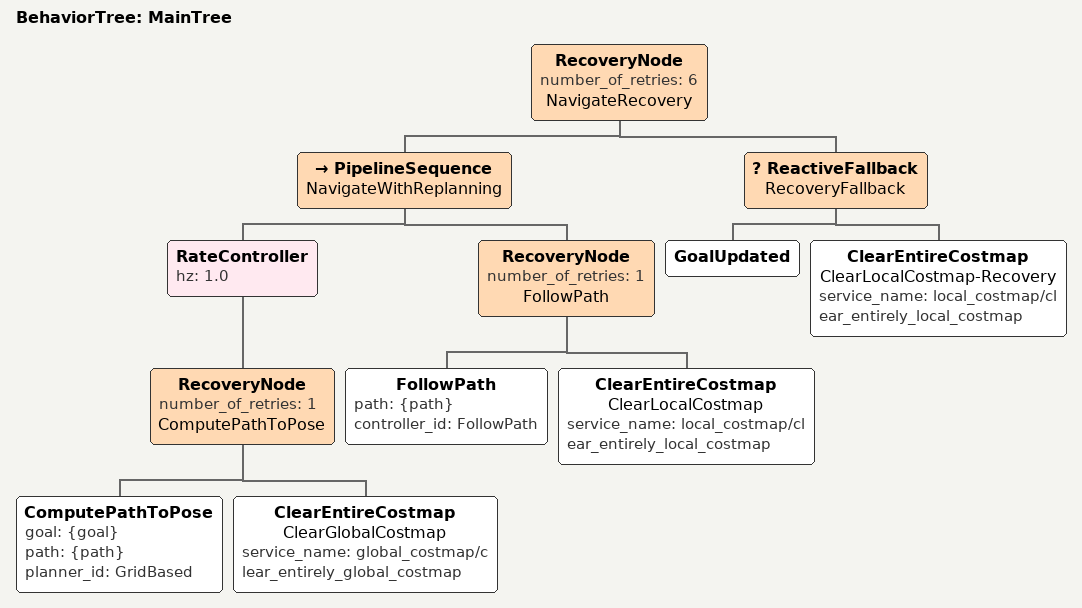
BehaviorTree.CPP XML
<root BTCPP_format="4" main_tree_to_execute="MainTree">
  <BehaviorTree ID="MainTree">
    <RecoveryNode number_of_retries="6" name="NavigateRecovery">
      <PipelineSequence name="NavigateWithReplanning">
        <RateController hz="1.0">
          <RecoveryNode number_of_retries="1" name="ComputePathToPose">
            <ComputePathToPose goal="{goal}" path="{path}" planner_id="GridBased"/>
            <ClearEntireCostmap name="ClearGlobalCostmap" service_name="global_costmap/clear_entirely_global_costmap"/>
          </RecoveryNode>
        </RateController>
        <RecoveryNode number_of_retries="1" name="FollowPath">
          <FollowPath path="{path}" controller_id="FollowPath"/>
          <ClearEntireCostmap name="ClearLocalCostmap" service_name="local_costmap/clear_entirely_local_costmap"/>
        </RecoveryNode>
      </PipelineSequence>
      <ReactiveFallback name="RecoveryFallback">
        <GoalUpdated/>
        <ClearEntireCostmap name="ClearLocalCostmap-Recovery" service_name="local_costmap/clear_entirely_local_costmap"/>
      </ReactiveFallback>
    </RecoveryNode>
  </BehaviorTree>
</root>
